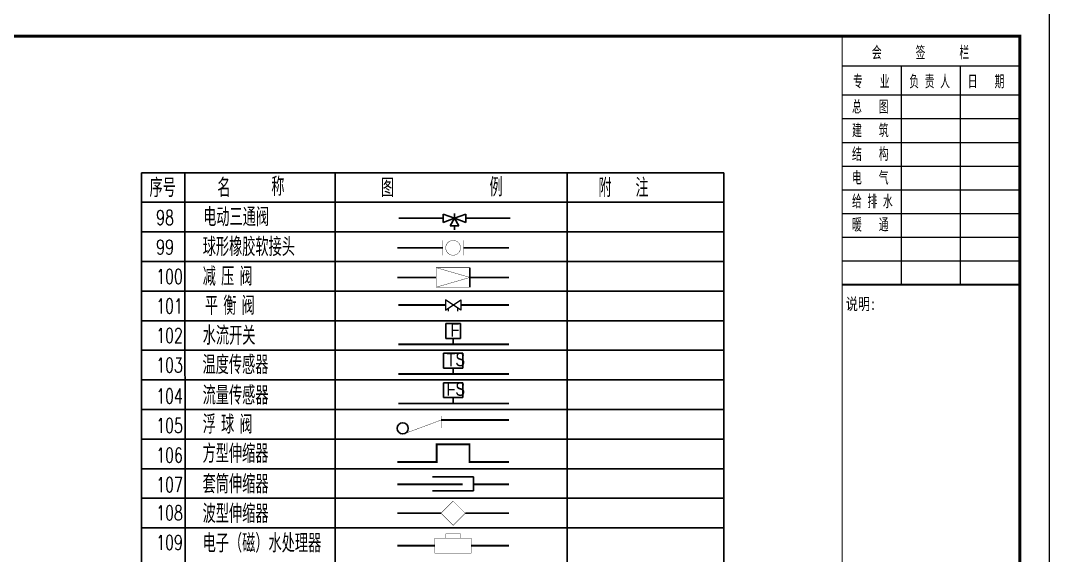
# Model space of a CAD drawing. Extents: x 2246048 to 2442613, y -66234 to 220766.
# Drawn here: x 2323747 to 2358513, y 142821 to 160891 of the extents above; entities that cross this region are included whole.
import ezdxf

# ---------------------------------------------------------------- set-up
doc = ezdxf.new("R2010")
doc.units = 0
doc.header["$LTSCALE"] = 1000
doc.header["$MEASUREMENT"] = 0
doc.layers.add('0-阀门', color=201, linetype='Continuous')
doc.layers.add('J-图框线', color=4, linetype='Continuous')
doc.layers.add('ACS_COM', color=53, linetype='Continuous', lineweight=30)
doc.layers.add('ACS_TEXT', color=53, linetype='Continuous', lineweight=25)
doc.styles.add('A', font='COMPLEX', dxfattribs={"width": 0.7})
doc.styles.add('ASC', font='xcsg.shx', dxfattribs={"width": 0.8, "bigfont": '0hztxt.shx'})
doc.styles.add('LHR1', font='tssdeng.shx', dxfattribs={"width": 0.7, "bigfont": 'tssdchn.shx'})
doc.styles.add('LHT3', font='')
doc.styles.get('LHT3').set_extended_font_data('宋体')

# ---------------------------------------------------------------- blocks, each defined once
blk = doc.blocks.new('phf')
at = {"layer": '0-阀门'}
for p, q in [((517, -173), (0, 173)), ((0, 173), (0, -173)), ((0, -173), (517, 173)), ((517, 173), (517, -173)), ((100, -214), (100, -106)), ((417, -214), (417, -106))]:
    blk.add_line(p, q, dxfattribs=at)
blk = doc.blocks.new('1326481')
at = {"layer": 'J-图框线'}
for p, q in [((-4000, -8400), (-4000, -1000)), ((-2000, -8400), (-2000, -1000)), ((0, -2000), (-6000, -2000)), ((0, -2800), (-6000, -2800)), ((0, -3600), (-6000, -3600)), ((0, -4400), (-6000, -4400)), ((0, -5200), (-6000, -5200)), ((0, -6000), (-6000, -6000)), ((0, -6800), (-6000, -6800)), ((0, -7600), (-6000, -7600))]:
    blk.add_line(p, q, dxfattribs=at)
blk.add_lwpolyline([(-6000, -1000), (0, -1000)], dxfattribs=at)
at = {"layer": 'J-图框线', "const_width": 70}
blk.add_lwpolyline([(0, -8400), (-6000, -8400)], dxfattribs=at)
at = {"layer": 'J-图框线'}
for s, height, style, width, p in [('会      签      栏', 450, 'LHR1', 0.7, (-4999, -789)), ('专   业', 450, 'LHR1', 0.7, (-5636, -1765)), ('负 责 人', 450, 'LHR1', 0.7, (-3737, -1765)), ('日   期', 450, 'LHR1', 0.7, (-1759, -1765)), ('总   图', 450, 'LHR1', 0.7, (-5670, -2618)), ('建   筑', 450, 'LHR1', 0.7, (-5670, -3418)), ('结   构', 450, 'LHR1', 0.7, (-5670, -4218)), ('电   气', 450, 'LHR1', 0.7, (-5670, -5018)), ('给 排 水', 450, 'LHR1', 0.7, (-5670, -5814)), ('暖   通 ', 450, 'LHR1', 0.7, (-5670, -6604)), ('说明:', 400, 'LHT3', 0.75, (-5881, -9250))]:
    blk.add_text(s, height=height, dxfattribs=dict(at, style=style, width=width)).set_placement(p)

msp = doc.modelspace()

# ---------------------------------------------------------------- linework, layer by layer
at = {"layer": 'ACS_COM'}
for p, q in [((2327828.78, 155751.137), (2327828.78, 125753.137)), ((2327828.78, 155751.137), (2347513.257, 155751.137)), ((2329302.538, 155751.137), (2329304.538, 125753.137)), ((2334378.149, 155751.137), (2334380.149, 125753.137)), ((2342213.666, 155751.137), (2342215.666, 125753.137)), ((2347513.257, 155751.137), (2347513.257, 125753.137)), ((2327828.78, 154751.137), (2347513.257, 154751.137)), ((2338408.694, 154212.639), (2338408.694, 154376.335)), ((2338027.072, 154354.882), (2338027.072, 154070.396)), ((2338027.072, 154354.882), (2338408.694, 154212.639)), ((2338408.694, 154212.639), (2338027.072, 154070.396)), ((2338266.451, 153956.016), (2338408.694, 154212.639)), ((2338790.317, 154354.882), (2338408.694, 154212.639)), ((2338408.694, 154212.639), (2338550.938, 153956.016)), ((2338408.694, 154212.639), (2338790.317, 154070.396)), ((2338790.317, 154354.882), (2338790.317, 154070.396)), ((2327828.78, 153751.137), (2347513.257, 153751.137)), ((2338266.451, 153956.016), (2338550.938, 153956.016)), ((2327828.78, 152751.137), (2347513.257, 152751.137)), ((2338931.497, 151882.896), (2338931.497, 152542.382)), ((2327828.78, 151751.137), (2347513.257, 151751.137)), ((2327828.78, 150751.137), (2347513.257, 150751.137)), ((2338116.938, 150651.267), (2338607.81, 150651.267)), ((2338116.938, 150151.137), (2338116.938, 150651.267)), ((2338607.81, 150651.267), (2338607.81, 150151.137)), ((2338607.81, 150151.137), (2338116.938, 150151.137)), ((2338362.374, 150151.137), (2338362.374, 149951.14)), ((2327828.78, 149751.137), (2347513.257, 149751.137)), ((2338037.373, 149651.267), (2338687.375, 149651.267)), ((2338037.373, 149151.137), (2338037.373, 149651.267)), ((2338687.375, 149651.267), (2338687.375, 149151.137)), ((2338687.375, 149151.137), (2338037.373, 149151.137)), ((2338362.374, 149151.137), (2338362.374, 148951.14)), ((2327828.78, 148751.137), (2347513.257, 148751.137)), ((2338037.373, 148651.267), (2338687.375, 148651.267)), ((2338037.373, 148151.137), (2338037.373, 148651.267)), ((2338687.375, 148651.267), (2338687.375, 148151.137)), ((2338687.375, 148151.137), (2338037.373, 148151.137)), ((2338362.374, 148151.137), (2338362.374, 147951.14)), ((2327828.78, 147751.137), (2347513.257, 147751.137)), ((2327828.78, 146751.137), (2347513.257, 146751.137)), ((2327828.78, 145751.137), (2347513.257, 145751.137)), ((2337669.121, 145473.605), (2339055.627, 145473.605)), ((2339055.627, 145473.605), (2339055.627, 145003.31)), ((2339055.627, 145003.31), (2337669.121, 145003.31)), ((2327828.78, 144751.137), (2347513.257, 144751.137)), ((2327828.78, 143751.137), (2347513.257, 143751.137))]:
    msp.add_line(p, q, dxfattribs=at)
for points, const_width in [([(2336520.425, 154212.639), (2338027.072, 154212.639)], 62.5), ([(2340296.964, 154212.639), (2338790.317, 154212.639)], 62.5), ([(2338408.694, 153956.016), (2338408.694, 153817.445)], 62.5), ([(2338012.374, 153462.639), (2338012.374, 152962.639)], 12.5), ([(2338712.374, 153462.639), (2338712.374, 152962.639)], 12.5), ([(2336474.104, 153212.639), (2338012.374, 153212.639)], 62.5), ([(2340250.644, 153212.639), (2338712.374, 153212.639)], 62.5), ([(2338931.497, 152212.639), (2337793.251, 152542.382)], 12.5), ([(2336474.104, 152212.639), (2337793.251, 152212.639)], 62.5), ([(2338931.497, 152212.639), (2337793.251, 151882.896)], 12.5), ([(2340250.644, 152212.639), (2338931.497, 152212.639)], 62.5), ([(2336514.1, 151283.641), (2338103.935, 151283.641)], 62.5), ([(2338620.812, 151283.641), (2340250.644, 151283.641)], 62.5), ([(2336514.1, 149951.14), (2340250.644, 149951.14)], 62.5), ([(2336514.1, 148951.14), (2340250.644, 148951.14)], 62.5), ([(2336514.1, 147951.14), (2340250.644, 147951.14)], 62.5), ([(2340250.644, 147394.181), (2337956.356, 147394.181)], 62.5), ([(2337956.356, 147532.069), (2337956.356, 147128.255)], 12.5), ([(2337956.356, 147394.181), (2336726.865, 146937.705)], 12.5), ([(2336474.104, 145978.372), (2337810.15, 145978.372), (2337810.15, 146576.705), (2338914.598, 146576.705), (2338914.598, 145978.372), (2340250.644, 145978.372)], 62.5), ([(2336474.104, 145222.453), (2338689.34, 145222.453)], 62.5), ([(2339055.627, 145222.453), (2340250.644, 145222.453)], 62.5), ([(2336474.104, 144247.391), (2337951.468, 144247.391)], 62.5), ([(2338773.28, 144247.391), (2340250.644, 144247.391)], 62.5), ([(2338112.49, 143550.713), (2338612.257, 143550.713)], 12.5), ([(2338112.49, 143401.321), (2338112.49, 143550.713)], 12.5), ([(2338612.257, 143401.321), (2338612.257, 143550.713)], 12.5), ([(2336474.104, 143147.707), (2337749.097, 143147.707)], 62.5), ([(2338975.884, 143147.707), (2340250.644, 143147.707)], 62.5)]:
    msp.add_lwpolyline(points, dxfattribs=dict(at, const_width=const_width))
at = {"layer": 'ACS_COM', "const_width": 12.5}
msp.add_lwpolyline([(2338112.374, 153212.639, 1), (2338612.374, 153212.639, 1), (2338112.374, 153212.639, 1)], format="xyb", dxfattribs=at)
for points in [[(2338931.497, 152542.382), (2338931.497, 151882.896), (2337793.251, 151882.896), (2337793.251, 152542.382)], [(2338362.374, 143836.485), (2337951.468, 144247.391), (2338362.374, 144658.297), (2338773.28, 144247.391)], [(2337749.097, 142896.554), (2337749.097, 143401.321), (2338975.884, 143401.321), (2338975.884, 142896.554)]]:
    msp.add_lwpolyline(points, close=True, dxfattribs=at)
at = {"layer": 'ACS_COM'}
msp.add_circle((2336661.604, 147113.481), 187.5, dxfattribs=at)
at = {"layer": 'J-图框线'}
msp.add_lwpolyline([(2274412.576, 101965.792), (2358512.576, 101965.792), (2358512.576, 161365.792), (2274412.576, 161365.792)], close=True, dxfattribs=at)
at = {"layer": 'J-图框线', "const_width": 100}
msp.add_lwpolyline([(2276912.576, 102965.792), (2357512.576, 102965.792), (2357512.576, 160365.792), (2276912.576, 160365.792)], close=True, dxfattribs=at)
at = {"layer": 'J-图框线', "const_width": 30, "elevation": 0}
msp.add_lwpolyline([(2351512.576, 102965.792), (2351512.576, 160365.792)], dxfattribs=at)

# ---------------------------------------------------------------- block references
at = {"layer": 'ACS_COM'}
msp.add_blockref('phf', (2338103.935, 151283.641), dxfattribs=at)
at = {"layer": 'J-图框线'}
msp.add_blockref('1326481', (2357512.576, 160365.792), dxfattribs=at)

# ---------------------------------------------------------------- texts
at = {"layer": 'ACS_TEXT'}
for s, height, style, width, p in [('序号', 625, 'ASC', 0.75, (2328104.172, 154929.311)), ('名', 625, 'ASC', 0.75, (2330396.64, 154929.311)), ('称', 625, 'ASC', 0.75, (2332220.499, 154969.326)), ('图', 625, 'ASC', 0.75, (2335925.16, 154929.311)), ('例', 625, 'ASC', 0.75, (2339592.921, 154949.318)), ('附', 625, 'ASC', 0.75, (2343274.356, 154929.311)), ('注', 625, 'ASC', 0.75, (2344524.185, 154929.311)), ('98', 500, 'A', 0.7, (2328329.44, 153983.093)), ('电动三通阀', 625, 'ASC', 0.75, (2329917.581, 153942.239)), ('99', 500, 'A', 0.7, (2328329.44, 152983.093)), ('球形橡胶软接头', 625, 'ASC', 0.75, (2329901.846, 152933.354)), ('100', 500, 'A', 0.7, (2328329.44, 151996.095)), ('减 压 阀', 625, 'ASC', 0.75, (2329901.846, 151933.354)), ('平 衡 阀', 625, 'ASC', 0.75, (2329975.895, 150947.453)), ('101', 500, 'A', 0.7, (2328329.44, 150997.89)), ('水流开关', 625, 'ASC', 0.75, (2329901.846, 149934.506)), ('F', 455, 'ASC', 0.8, (2338273.038, 150213.595)), ('102', 500, 'A', 0.7, (2328329.44, 149999.685)), ('103', 500, 'A', 0.7, (2328329.44, 149001.48)), ('温度传感器', 625, 'ASC', 0.75, (2329895.449, 148947.31)), ('TS', 455, 'ASC', 0.8, (2338142.488, 149213.595)), ('104', 500, 'A', 0.7, (2328329.44, 147955.742)), ('流量传感器', 625, 'ASC', 0.75, (2329898.848, 147916.453)), ('FS', 455, 'ASC', 0.8, (2338142.488, 148213.595)), ('105', 500, 'A', 0.7, (2328329.44, 146957.537)), ('浮 球 阀', 625, 'ASC', 0.75, (2329901.846, 146934.506)), ('106', 500, 'A', 0.7, (2328329.44, 145959.332)), ('方型伸缩器', 625, 'ASC', 0.75, (2329895.449, 145947.31)), ('107', 500, 'A', 0.7, (2328329.44, 144961.127)), ('套筒伸缩器', 625, 'ASC', 0.75, (2329898.848, 144916.453)), ('108', 500, 'A', 0.7, (2328329.44, 144010.455)), ('波型伸缩器', 625, 'ASC', 0.75, (2329898.848, 143917.605)), ('电子（磁）水处理器', 625, 'ASC', 0.75, (2329898.848, 142921.219)), ('109', 500, 'A', 0.7, (2328329.44, 143010.455))]:
    msp.add_text(s, height=height, dxfattribs=dict(at, style=style, width=width)).set_placement(p)

doc.saveas('drawing.dxf')
